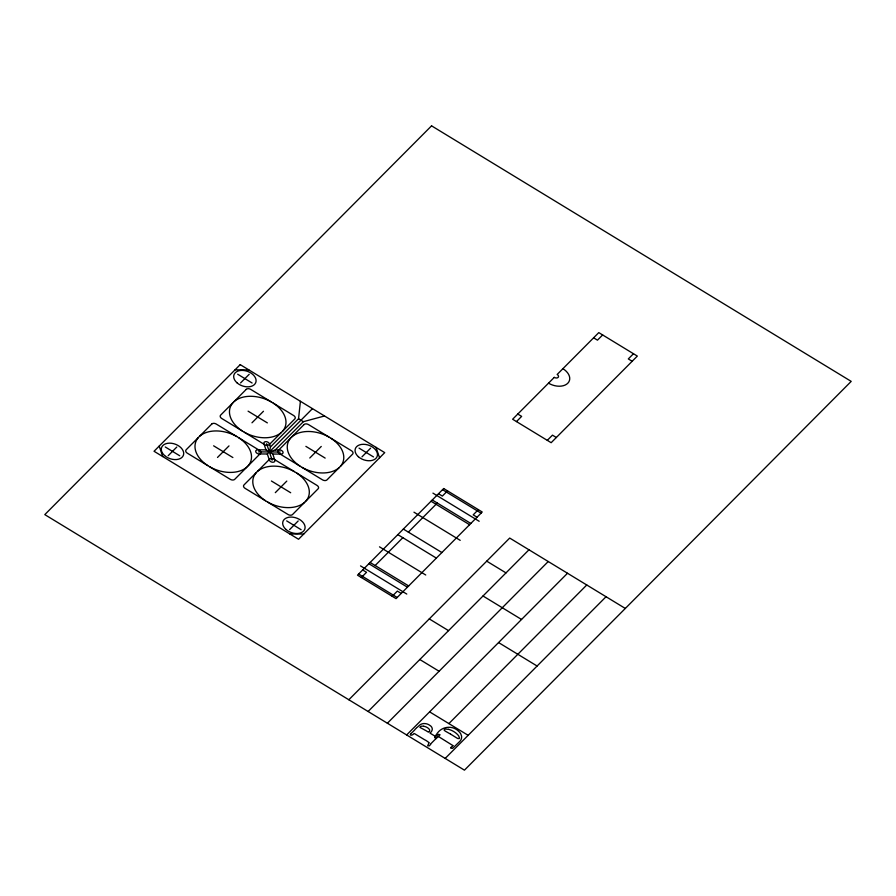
<?xml version="1.0" encoding="UTF-8"?>
<svg xmlns="http://www.w3.org/2000/svg" width="896" height="896" viewBox="0 0 896 896"><rect width="100%" height="100%" fill="white"/><g stroke="black" fill="none" stroke-linecap="round" stroke-linejoin="round"><path stroke-width="1.34" d="M452.827 745.528L444.875 740.555M312.469 408.643L267.355 453.992L259.157 453.947A2.89 1.926 19.4 0 1 255.797 451.875A2.89 1.926 19.4 0 1 257.779 449.826L265.955 449.859L272.821 454.048L280.986 454.07A2.89 1.926 19.4 0 0 282.979 452.032A2.89 1.926 19.4 0 0 279.608 449.96L275.307 449.915L269.382 451.954L270.458 446.958L298.558 418.712L300.406 401.296M434.773 737.274L435.635 738.718A1.59 1.064 19.4 0 0 436.061 738.528M436.027 735.202L436.117 735.056A5.835 3.886 19.4 0 1 436.318 734.742C440.888 726.387 452.357 724.662 458.886 731.528A10.002 6.664 19.4 0 1 460.79 733.925L461.563 736.086A13.518 9.005 19.4 0 1 460.006 741.182L453.152 747.824A5.029 3.349 19.4 0 1 452.402 748.406L450.778 747.802M435.938 735.37L435.221 736.49A16.89 11.256 19.4 0 0 434.762 737.274M430.562 744.318L430.326 744.666A20.944 13.966 19.4 0 1 429.374 745.83L427.65 745.83L428.803 743.355A3.64 2.419 19.4 0 0 429.229 742.728L426.418 740.723A15.389 10.259 19.4 0 0 425.152 740.018L424.771 739.827A8.299 5.533 19.4 0 1 424.379 739.614L414.557 733.656A1.4 0.93 19.4 0 0 413.918 733.611C413.157 735.179 408.778 736.266 410.827 733.611M430.629 744.195L430.976 743.691A13.35 8.904 19.4 0 1 431.2 743.378L436.822 737.744A7.19 4.794 19.4 0 1 437.438 736.915L438.805 736.747L444.494 740.32M168.19 455.706L176.803 447.048M240.576 382.939L249.2 374.282M217.504 457.453L228.995 445.906M251.978 422.8L263.469 411.253M275.307 449.915L303.408 421.669L324.531 415.979M275.307 492.654L286.798 481.096M309.781 458.002L321.261 446.454M289.576 529.626L298.189 520.957M361.962 456.859L370.574 448.202M554.266 377.384L512.624 419.238L551.152 442.702L637.336 356.082L598.797 332.606L557.155 374.472A2.89 1.926 19.4 0 1 558.118 377.395A2.89 1.926 19.4 0 1 554.277 377.373M361.357 577.506L366.531 572.309L362.678 569.968M447.53 490.885L442.366 496.082L438.514 493.73M516.477 421.579L521.64 416.382L517.787 414.042M602.65 334.958L597.475 340.155L593.622 337.814M375.144 565.522L402.83 537.69M408.363 532.123L437.304 503.037M392.19 596.277L397.354 591.08L401.206 593.432M478.363 509.656L473.189 514.853L477.042 517.205M547.299 440.35L552.474 435.154L556.326 437.506M633.483 353.73L628.309 358.926L632.162 361.278M348.835 699.754L509.701 538.059L625.307 608.451M368.11 711.491L528.965 549.797M387.374 723.229L548.24 561.523M406.638 734.955L567.504 573.261M448.885 723.587L586.768 584.987M445.178 758.419L606.043 596.725M429.195 731.573L429.15 731.618A3.998 2.666 19.4 0 1 428.434 732.155L425.566 730.408A8.467 5.645 19.4 0 1 424.144 729.669L423.931 729.546A11.301 7.538 19.4 0 0 422.274 728.672A9.946 6.63 19.4 0 0 421.322 728.157L420.571 727.754A1.355 0.907 19.4 0 1 420.19 727.261M450.968 747.398L450.979 747.376A9.722 6.485 19.4 0 1 451.92 746.682L452.67 745.909A1.344 0.896 19.4 0 0 452.906 745.55M416.92 727.619L419.608 725.211A8.904 5.936 19.4 0 1 423.92 723.542L425.69 723.666A6.709 4.469 19.4 0 1 428.725 724.651L430.562 725.861A5.51 3.674 19.4 0 1 431.894 727.518L432.298 728.896A11.133 7.414 19.4 0 1 430.651 732.458L430.035 733.13L435.064 736.187L436.464 735.874A10.763 7.179 19.4 0 1 436.968 735.437L437.315 735.168A10.763 7.179 19.4 0 0 437.819 734.731A13.317 8.87 19.4 0 0 438.166 734.507L438.312 734.406A8.299 5.533 19.4 0 1 438.547 734.261L440.082 734.787L436.531 738.002M416.315 728.157L415.923 728.504A6.72 4.48 19.4 0 0 415.733 728.683L415.554 728.862A17.326 11.547 19.4 0 0 414.613 730.016L412.037 732.614A17.326 11.547 19.4 0 0 410.827 733.611M235.054 369.835L248.886 369.925M258.507 451.886L280.258 452.021M289.878 533.982L303.722 534.061M423.629 726.219L421.926 726.13A3.091 2.061 19.4 0 0 420.717 726.555L420.459 726.779A1.814 1.21 19.4 0 0 420.19 727.227M448.627 729.389L445.659 729.053A3.539 2.352 19.4 0 0 444.472 729.467L444.08 730.05L445.189 731.08A21.952 14.627 19.4 0 0 446.208 731.662L447.429 732.346A24.595 16.397 19.4 0 1 448.526 732.984A22.714 15.142 19.4 0 1 450.542 734.093M450.554 734.093L457.576 738.461L459.234 738.629A2.834 1.893 19.4 0 0 459.502 737.979L458.741 735.974A11.278 7.515 19.4 0 0 458.102 735.168A13.944 9.296 19.4 0 0 454.227 731.853A14.963 9.968 19.4 0 0 448.638 729.322M442.534 489.686L481.062 513.162M237.664 374.214L252.112 383.006M359.05 448.123L373.498 456.926M432.936 493.125L479.181 521.282M432.286 499.99L470.826 523.454M298.558 418.712L303.408 421.669M431.043 501.245L469.582 524.709M248.08 411.163L267.355 422.89M305.883 446.365L325.158 458.091M413.963 512.187L460.208 540.344M486.718 561.154L505.994 572.891M403.346 529.077L441.885 552.541M397.824 534.632L436.352 558.096M483.011 595.997L521.539 619.461M213.618 445.816L232.882 457.542M271.421 481.006L290.685 492.744M379.501 546.84L425.734 574.997M370.126 562.475L408.666 585.939M498.568 642.555L537.096 666.019M368.883 563.73L407.411 587.194M165.278 446.981L179.726 455.773M286.653 520.89L301.112 529.693M360.528 565.902L406.773 594.059M358.635 574.022L397.174 597.486M429.274 618.912L448.538 630.638M419.81 659.512L439.085 671.25M429.621 711.861L468.16 735.325M450.8 747.869L450.822 747.925A1.243 0.829 19.4 0 0 450.912 747.544M270.458 446.958L269.338 443.71A2.89 1.926 19.4 0 0 265.944 441.661A2.89 1.926 19.4 0 0 263.906 443.677L265.955 449.859M267.333 454.014L269.427 460.197A2.89 1.926 19.4 0 0 272.821 462.246A2.89 1.926 19.4 0 0 274.859 460.23L272.821 454.048M376.051 447.362L379.557 457.834M266.638 443.722L272.138 460.186M159.219 446.074L162.714 456.546M423.629 726.264A6.306 4.2 19.4 0 1 429.453 729.534A3.528 2.352 19.4 0 1 429.195 731.573M331.061 438.346A29.176 19.443 19.4 0 1 340.424 466.346M339.125 467.645A29.176 19.443 19.4 0 1 302.142 467.421M299.981 466.11A29.176 19.443 19.4 0 1 290.618 438.11M291.917 436.811A29.176 19.443 19.4 0 1 328.899 437.024M238.795 437.797A29.176 19.443 19.4 0 1 248.147 465.797M246.859 467.096A29.176 19.443 19.4 0 1 209.866 466.872M207.704 465.562A29.176 19.443 19.4 0 1 198.352 437.562M199.64 436.262A29.176 19.443 19.4 0 1 236.634 436.486M296.598 472.998A29.176 19.443 19.4 0 1 305.95 500.998M304.662 502.298A29.176 19.443 19.4 0 1 267.669 502.074M265.507 500.752A29.176 19.443 19.4 0 1 256.155 472.752M257.443 471.464A29.176 19.443 19.4 0 1 294.437 471.677M562.901 368.693A14.493 9.666 19.4 0 1 567.773 383.264A14.493 9.666 19.4 0 1 548.52 383.152M273.269 403.144A29.176 19.443 19.4 0 1 282.621 431.144M281.322 432.443A29.176 19.443 19.4 0 1 244.339 432.23M242.178 430.909A29.176 19.443 19.4 0 1 232.826 402.909M234.114 401.61A29.176 19.443 19.4 0 1 271.096 401.834M431.558 125.843L44.8 514.618L464.442 770.157L851.2 381.382L431.558 125.843M240.218 364.638L154.045 451.27L298.547 539.258L384.72 452.637L240.218 364.638M211.781 424.021L186.155 449.77A3.36 2.24 19.4 0 0 187.286 453.152L230.25 479.315A3.36 2.24 19.4 0 0 234.718 479.338L260.333 453.578A3.36 2.24 19.4 0 0 259.213 450.206L216.238 424.043A3.36 2.24 19.4 0 0 211.781 424.021M246.254 389.368L220.629 415.128A3.36 2.24 19.4 0 0 221.76 418.499L264.723 444.662A3.36 2.24 19.4 0 0 269.181 444.685L294.806 418.936A3.36 2.24 19.4 0 0 293.675 415.554L250.712 389.39A3.36 2.24 19.4 0 0 246.254 389.368M269.584 459.211L243.958 484.971A3.36 2.24 19.4 0 0 245.09 488.342L288.053 514.506A3.36 2.24 19.4 0 0 292.522 514.539L318.136 488.779A3.36 2.24 19.4 0 0 317.016 485.408L274.042 459.245A3.36 2.24 19.4 0 0 269.584 459.211M304.058 424.57L278.432 450.318A3.36 2.24 19.4 0 0 279.563 453.701L322.526 479.864A3.36 2.24 19.4 0 0 326.984 479.886L352.61 454.126A3.36 2.24 19.4 0 0 351.478 450.755L308.515 424.592A3.36 2.24 19.4 0 0 304.058 424.57M443.677 488.533L357.504 575.165L396.043 598.629L482.216 511.997L443.677 488.533M164.595 455.56A11.581 7.717 19.4 0 0 183.344 455.426A11.581 7.717 19.4 0 0 169.568 443.15A11.581 7.717 19.4 0 0 164.595 455.56M358.366 456.714A11.581 7.717 19.4 0 0 377.115 456.579A11.581 7.717 19.4 0 0 363.339 444.293A11.581 7.717 19.4 0 0 358.366 456.714M236.981 382.794A11.581 7.717 19.4 0 0 255.73 382.659A11.581 7.717 19.4 0 0 241.954 370.384A11.581 7.717 19.4 0 0 236.981 382.794M285.97 529.469A11.581 7.717 19.4 0 0 304.73 529.346A11.581 7.717 19.4 0 0 290.954 517.059A11.581 7.717 19.4 0 0 285.97 529.469"/></g></svg>
